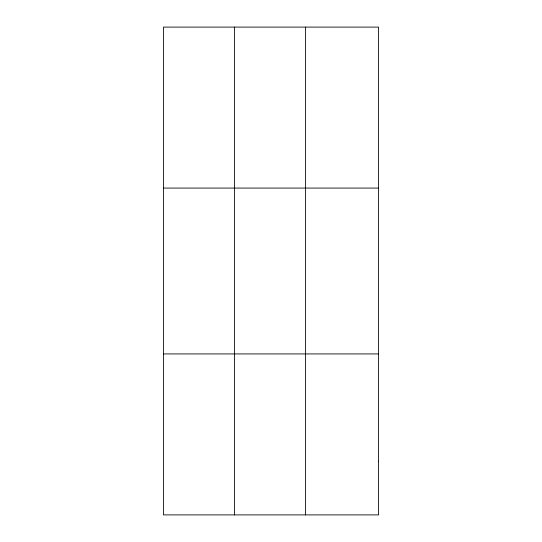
<?xml version="1.0" encoding="UTF-8"?>
<svg xmlns="http://www.w3.org/2000/svg" width="542" height="542" viewBox="0 0 542 542"><rect width="100%" height="100%" fill="white"/><g stroke="black" fill="none" stroke-linecap="round" stroke-linejoin="round"><path stroke-width="0.81" d="M234.422 27.1L234.422 514.9M305.431 27.1L305.431 514.9M163.413 188.074L378.587 188.074M163.413 353.926L378.587 353.926M378.587 461.242L378.587 514.9L163.413 514.9L163.413 27.1L378.587 27.1L378.587 461.242"/></g></svg>
